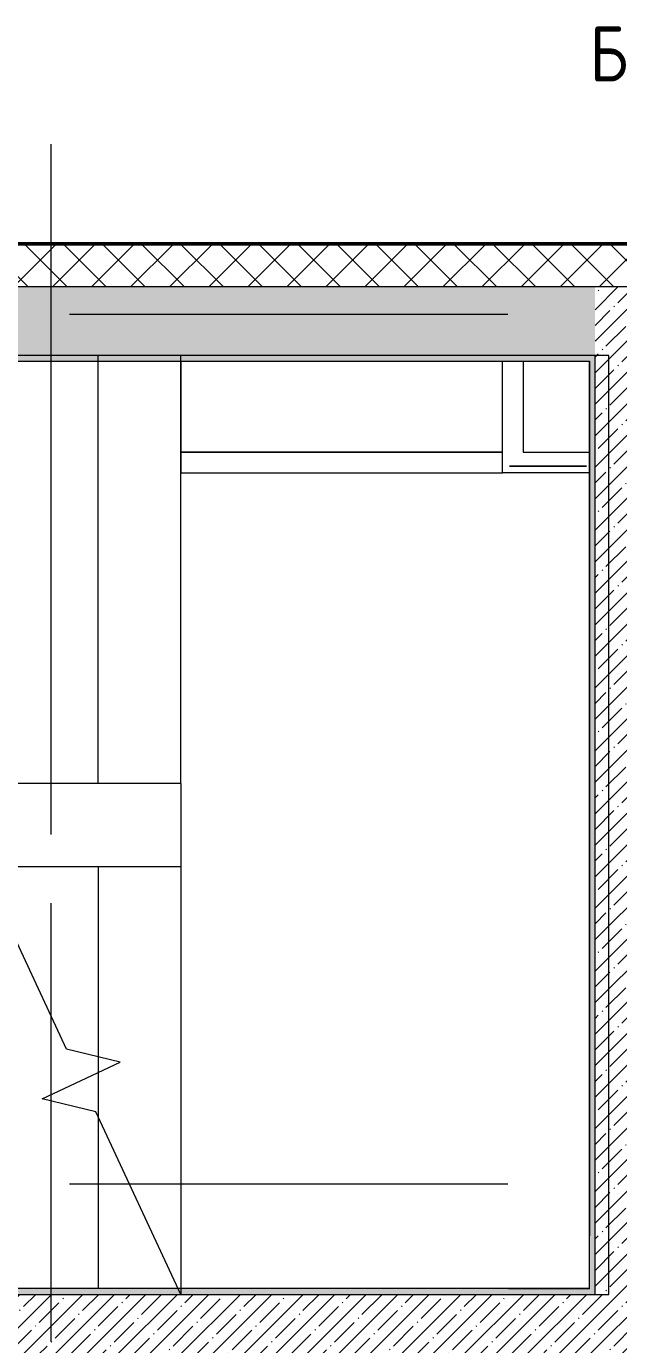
# Model space of a CAD drawing. Header units: millimetres. Extents: x 81566 to 292854, y -8553 to 29000.
# Drawn here: x 98520 to 100666, y 17568 to 22342 of the extents above; entities that cross this region are included whole.
import ezdxf

# ---------------------------------------------------------------- set-up
doc = ezdxf.new("R2010")
doc.units = ezdxf.units.MM
doc.linetypes.add('Осевая', pattern=[3175, 635, -476.25, 1587.5, -476.25])
for name, color, linetype, lineweight in [('A-WALL', 7, 'Continuous', 9), ('G-ANNO-TEXT', 7, 'Continuous', 9), ('I-WALL', 7, 'Continuous', 9), ('S-STRS-1', 7, 'Continuous', 9), ('S-STRS-MBND', 7, 'Continuous', 9), ('Оси', 7, 'Continuous', 9), ('Оси-2', 7, 'Осевая', 9)]:
    doc.layers.add(name, color=color, linetype=linetype, lineweight=lineweight)
doc.layers.add('A-WALL-1', color=9, linetype='Continuous', lineweight=9, true_color=0x808080)
doc.layers.add('A-WALL-FNSH-1', color=9, linetype='Continuous', lineweight=9, true_color=0x808080)
doc.styles.add('GOST Common_2', font='GOST_Common.ttf', dxfattribs={"width": 0.9, "height": 200})
pattern_1 = [(45, (0, 0), (-57.024626, 57.024626), []), (45, (57.025, 0), (-57.024626, 57.024626), [100.806, -20.161, 3.353, -16.808])]
pattern_2 = [(0, (0, 0), (121.92, 30.48), [10.058, -81.382, 10.058, -81.382, -487.68]), (0, (0, 0), (121.92, 30.48), [-182.88, 10.058, -172.822, 10.058, -81.382, -213.36]), (0, (0, 0), (121.92, 30.48), [-457.2, 10.058, -50.902, 10.058, -142.342]), (120, (45.72, 15.24), (-87.356454, 90.345817), [10.058, -81.382, 10.058, -81.382, -487.68]), (120, (45.72, 15.24), (-87.356454, 90.345817), [-182.88, 10.058, -172.822, 10.058, -81.382, -213.36]), (120, (45.72, 15.24), (-87.356454, 90.345817), [-457.2, 10.058, -50.902, 10.058, -142.342]), (240, (60.96, 76.2), (-34.563546, -120.825817), [10.058, -81.382, 10.058, -81.382, -487.68]), (240, (60.96, 76.2), (-34.563546, -120.825817), [-182.88, 10.058, -172.822, 10.058, -81.382, -213.36]), (240, (60.96, 76.2), (-34.563546, -120.825817), [-457.2, 10.058, -50.902, 10.058, -142.342])]

# ---------------------------------------------------------------- blocks, each defined once
blk = doc.blocks.new('Зашивка приборов отопления31 - Зашивка приборов отопления-33324104-План расстановки мебели и оборудования 2 этажа в осях 23-33')
at = {"layer": 'A-WALL'}
for p, q in [((126595, 120), (125430, 120)), ((126595, 45), (126595, 120)), ((126595, 45), (125430, 45)), ((125430, 45), (126595, 45)), ((126595, -285), (126595, 45))]:
    blk.add_line(p, q, dxfattribs=at)

msp = doc.modelspace()

# ---------------------------------------------------------------- hatches: boundary and pattern name
at = {"layer": 'A-WALL'}
h = msp.add_hatch(dxfattribs=at)
h.set_pattern_fill('FP_1', color=256, style=0, pattern_type=2)
h.set_pattern_definition([(45, (0, 0), (-70.71068, 70.71068), []), (135, (0, 0), (-70.71068, -70.71068), [])])
h.paths.add_polyline_path([(125080, 21400), (125230, 21400), (125230, 21550), (120150.2, 21550), (120150.2, 21400), (124657.8, 21400)])
h.paths.add_polyline_path([(119250.2, 21400), (119250.2, 21550), (117900.4, 21550), (117900.4, 21400), (118838.1, 21400)])
h.paths.add_polyline_path([(117000.4, 21400), (117000.4, 21550), (115600.4, 21550), (115600.4, 21400), (116898.2, 21400)])
h.paths.add_polyline_path([(113300.4, 21400), (113300.4, 21550), (112150, 21550), (112150, 21400), (113018.5, 21400)])
h.paths.add_polyline_path([(111050, 21400), (111250, 21400), (111250, 21550), (109950.4, 21550), (109950.4, 21400), (110432, 21400)])
h.paths.add_polyline_path([(109050.4, 21400), (109050.4, 21550), (107750.4, 21550), (107750.4, 21400), (108492.1, 21400)])
h.paths.add_polyline_path([(106552.2, 21400), (106850.4, 21400), (106850.4, 21550), (105550.2, 21550), (105550.2, 21400), (106050, 21400)])
h.paths.add_polyline_path([(103250.2, 21400), (103250.2, 21550), (102050, 21550), (102050, 21400), (102672.5, 21400)])
h.paths.add_polyline_path([(100800, 21400), (101150, 21400), (101150, 21550), (96610, 21550), (96610, 21400), (100732.6, 21400)])
h.paths.add_polyline_path([(93060, 21400), (93310, 21400), (93310, 21550), (93060, 21550)])
at = {"layer": 'I-WALL'}
h = msp.add_hatch(dxfattribs=at)
h.set_pattern_fill('FP_2', color=256, style=0, pattern_type=2)
h.set_pattern_definition(pattern_1)
h.paths.add_polyline_path([(100560, 21150), (100560, 21400), (96610, 21400), (96610, 21150), (100086, 21150)])
h.paths.add_polyline_path([(93030, 21150), (93310, 21150), (93310, 21400), (93030, 21400), (93030, 21262.9)])
h = msp.add_hatch(dxfattribs=at)
h.set_pattern_fill('FP_2', color=256, style=0, pattern_type=2)
h.set_pattern_definition(pattern_1)
h.paths.add_polyline_path([(121210, 21150), (121210, 21400), (120850, 21400), (120850, 21150)])
h.paths.add_polyline_path([(119250.2, 21150), (119250.2, 21400), (117900.4, 21400), (117900.4, 21150), (119161.4, 21150)])
h.paths.add_polyline_path([(117000.4, 21150), (117000.4, 21400), (116100.4, 21400), (116100.4, 21150), (116898.2, 21150)])
h.paths.add_polyline_path([(113300.4, 21150), (113300.4, 21400), (112150, 21400), (112150, 21150), (113018.5, 21150)])
h.paths.add_polyline_path([(111050, 21150), (111250, 21150), (111250, 21400), (111050, 21400), (111050, 21275)])
h.paths.add_polyline_path([(100560, 21150), (100580, 21150), (100580, 21400), (100560, 21400)])
h.paths.add_polyline_path([(109950.4, 21150), (110350, 21150), (110350, 21400), (109950.4, 21400), (109950.4, 21262.9)])
h.paths.add_polyline_path([(109050.4, 21150), (109050.4, 21400), (107750.4, 21400), (107750.4, 21150), (108815.4, 21150)])
h.paths.add_polyline_path([(106552.2, 21150), (106850.4, 21150), (106850.4, 21400), (106050, 21400), (106050, 21150)])
h.paths.add_polyline_path([(102995.8, 21150), (103250.2, 21150), (103250.2, 21400), (102050, 21400), (102050, 21150), (102672.5, 21150)])
h.paths.add_polyline_path([(101075, 21150), (101150, 21150), (101150, 21400), (100800, 21400), (100800, 21150), (101055.9, 21150)])
h = msp.add_hatch(dxfattribs=at)
h.set_pattern_fill('FP_2', color=256, style=0, pattern_type=2)
h.set_pattern_definition(pattern_1)
h.paths.add_polyline_path([(100580, 17750), (100800, 17750), (100800, 21400), (100580, 21400), (100580, 17770)])
h = msp.add_hatch(dxfattribs=at)
h.set_pattern_fill('FP_41', color=256, style=0, pattern_type=2)
h.set_pattern_definition(pattern_2)
h.paths.add_polyline_path([(100559, 21130), (100560, 21130), (100560, 21150), (93050.5, 21150), (93050.5, 21130), (100086, 21130)])
h = msp.add_hatch(dxfattribs=at)
h.set_pattern_fill('FP_41', color=256, style=0, pattern_type=2)
h.set_pattern_definition(pattern_2)
h.paths.add_polyline_path([(100580, 17770), (100580, 21150), (100560, 21150), (100560, 17770)])
h = msp.add_hatch(dxfattribs=at)
h.set_pattern_fill('FP_41', color=256, style=0, pattern_type=2)
h.set_pattern_definition(pattern_2)
h.paths.add_polyline_path([(100560, 17750), (100580, 17750), (100580, 17770), (94580, 17770), (94580, 17750), (100271.8, 17750)])
h = msp.add_hatch(dxfattribs=at)
h.set_pattern_fill('FP_2', color=256, style=0, pattern_type=2)
h.set_pattern_definition(pattern_1)
h.paths.add_polyline_path([(100720, 17530), (100800, 17530), (100800, 17750), (94580, 17750), (94580, 17530), (100086, 17530)])

# ---------------------------------------------------------------- linework, layer by layer
at = {"layer": 'A-WALL'}
for p, q in [((101150, 21553), (96610, 21553)), ((101150, 21550), (96610, 21550)), ((96610, 21400), (101150, 21400)), ((100580, 17750), (100580, 21150)), ((100560, 21130), (100560, 17962)), ((100560, 17770), (100267, 17770)), ((100560, 17770), (100560, 17783)), ((94580, 17750), (100580, 17750))]:
    msp.add_line(p, q, dxfattribs=at)
at = {"layer": 'A-WALL-1'}
for p, q in [((100580, 21150), (93050, 21150)), ((93050.5, 21130), (100560, 21130))]:
    msp.add_line(p, q, dxfattribs=at)
at = {"layer": 'A-WALL-FNSH-1'}
for p, q in [((101150, 21558), (96610, 21558)), ((98553, 21130), (98553, 21129)), ((98799.3, 21129), (98799.3, 21130)), ((99073.5, 21129), (99073.5, 21130)), ((100559, 21129), (100559, 17771)), ((100560, 17783), (100560, 17962)), ((100559, 17771), (94559, 17771))]:
    msp.add_line(p, q, dxfattribs=at)
at = {"layer": 'I-WALL'}
for p, q in [((100559, 21129), (93050, 21129)), ((98800.5, 21129), (98800.5, 21130)), ((98909.6, 21130), (98909.6, 21129)), ((99079, 21129), (99079, 21130)), ((99179.6, 21129), (99179.6, 21130)), ((100245, 20725), (100245, 21130)), ((100320, 21130), (100320, 20800)), ((100559, 21129), (100559, 21130)), ((100320, 20800), (100560, 20800)), ((100560, 20725), (100245, 20725)), ((100270, 20750), (100549, 20750)), ((100270, 20750), (100270, 20749)), ((100549, 20749), (100270, 20749)), ((100549, 20750), (100549, 20749)), ((99280.4, 17771), (99280.4, 17770)), ((99373.2, 17770), (99373.2, 17771)), ((100559, 17771), (100560, 17771))]:
    msp.add_line(p, q, dxfattribs=at)
at = {"layer": 'S-STRS-1'}
for p, q in [((98780, 19600), (98780, 21130)), ((98780, 19600), (98780, 21130)), ((99080, 19600), (99080, 20725)), ((99080, 19600), (99080, 20725)), ((98780, 19600), (98480, 19600)), ((99080, 19600), (98780, 19600)), ((99080, 19600), (99080, 19300)), ((98480, 19300), (98780, 19300)), ((98780, 19300), (99080, 19300)), ((98780, 19300), (98780, 18610.5)), ((98780, 19300), (98780, 18610.5)), ((99080, 19300), (99080, 17770)), ((99080, 19300), (99080, 17770)), ((98780, 18610.5), (98780, 18553.6)), ((98780, 18610.5), (98780, 18553.6)), ((98780, 18553.6), (98780, 18393.4)), ((98780, 18553.6), (98780, 18393.4)), ((98780, 18393.4), (98780, 17770)), ((98780, 18393.4), (98780, 17770))]:
    msp.add_line(p, q, dxfattribs=at)
at = {"layer": 'S-STRS-MBND'}
for p, q in [((99080, 21150), (94880, 21150)), ((98780, 19600), (98780, 21150)), ((98780, 19600), (98780, 21150)), ((100630, 21150), (99080, 21150)), ((99080, 19600), (99080, 21150)), ((99080, 19600), (99080, 21150)), ((100630, 17750), (100630, 21150)), ((99080, 19600), (94880, 19600)), ((99080, 19600), (99080, 19300)), ((98357.2, 19300), (99080, 19300)), ((98665.8, 18638.3), (98357.2, 19300)), ((98780, 19300), (98780, 18610.5)), ((98780, 19300), (98780, 18610.5)), ((99080, 19300), (99080, 17750)), ((99080, 19300), (99080, 17750)), ((98860.2, 18591), (98665.8, 18638.3)), ((98577, 18459), (98860.2, 18591)), ((98780, 18553.6), (98780, 18393.4)), ((98780, 18553.6), (98780, 18393.4)), ((98771.4, 18411.7), (98577, 18459)), ((99080, 17750), (98771.4, 18411.7)), ((99080, 17750), (100630, 17750))]:
    msp.add_line(p, q, dxfattribs=at)
at = {"layer": 'Оси'}
msp.add_line((98610, 19415.1), (98610, 21915.1), dxfattribs=at)
at = {"layer": 'Оси-2'}
for p, q in [((84865.6, 21300), (122580, 21300)), ((98610, 593.7), (98610, 19415.1)), ((84865.6, 18150), (122760, 18150))]:
    msp.add_line(p, q, dxfattribs=at)

# ---------------------------------------------------------------- block references
at = {"layer": 'A-WALL', "rotation": 180}
msp.add_blockref('Зашивка приборов отопления31 - Зашивка приборов отопления-33324104-План расстановки мебели и оборудования 2 этажа в осях 23-33', (225675, 20845), dxfattribs=at)

# ---------------------------------------------------------------- texts
at = {"layer": 'G-ANNO-TEXT', "insert": (100559.9, 22342.7), "char_height": 200, "width": 1082.278, "attachment_point": 1, "style": 'GOST Common_2'}
msp.add_mtext('Баффлы', dxfattribs=at)

doc.saveas('drawing.dxf')
